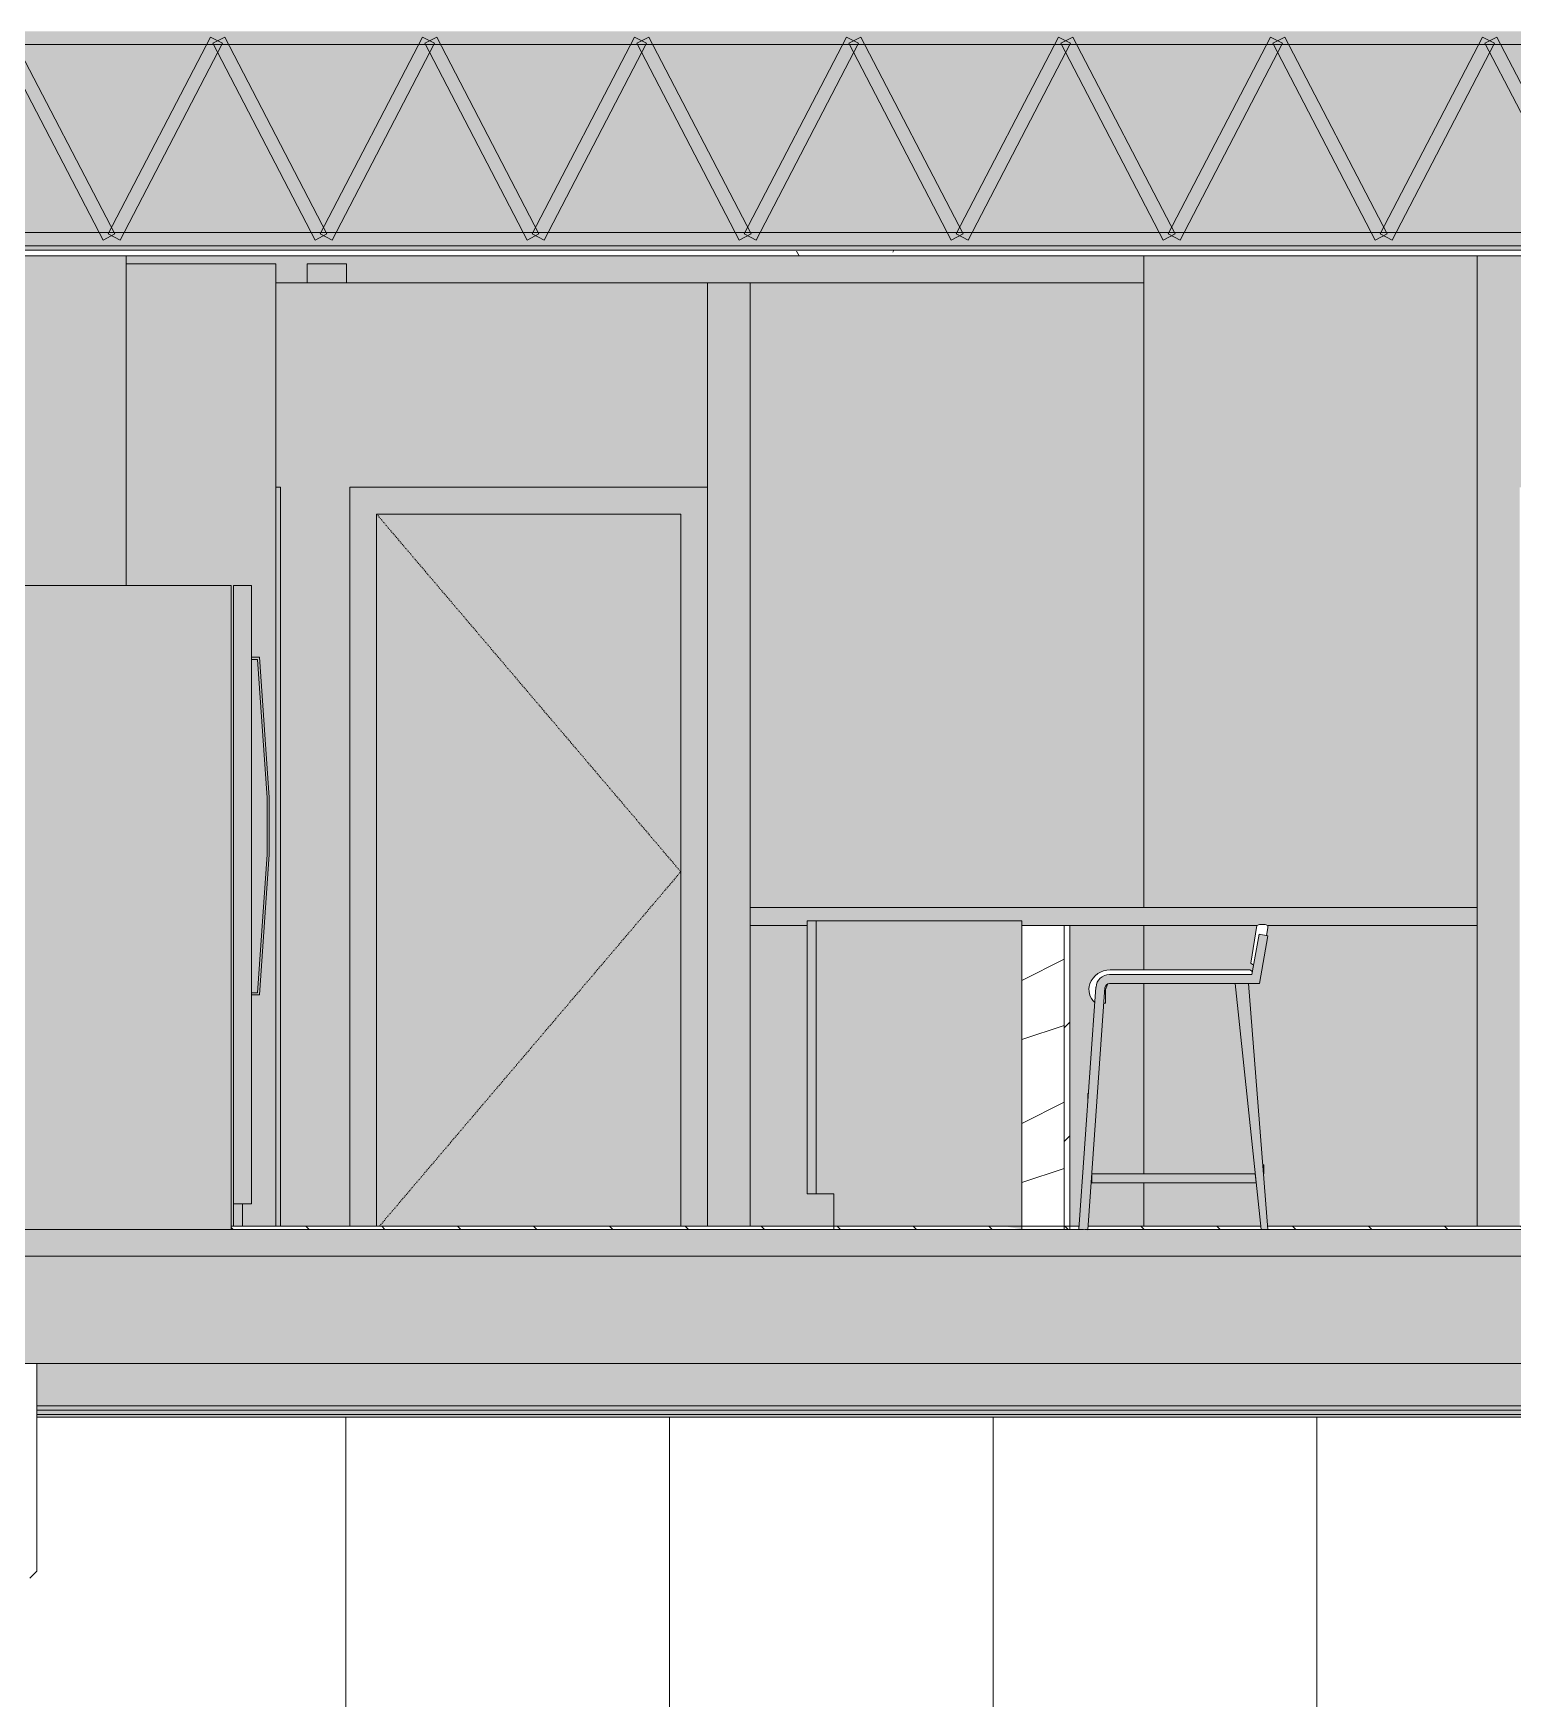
# Model space of a CAD drawing. Header units: inches. Extents: x 1718 to 6958, y -253 to 585.
# Drawn here: x 3494.9 to 3660.3, y -52.5 to 133.8 of the extents above; entities that cross this region are included whole.
import ezdxf

# ---------------------------------------------------------------- set-up
doc = ezdxf.new("R2010")
doc.units = ezdxf.units.IN
doc.header["$MEASUREMENT"] = 0
doc.linetypes.add('Dash 1_16_', pattern=[0.125, 0.0625, -0.0625])
doc.linetypes.add('Grid Line 1_2_', pattern=[0.875, 0.5, -0.125, 0.125, -0.125])
for name, color, linetype, lineweight in [('0-1', 7, 'Continuous', 5), ('0-2', 250, 'Continuous', 9), ('A-CLNG', 13, 'Continuous', 13), ('A-CLNG-3', 13, 'Continuous', 5), ('A-CLNG-4', 13, 'Continuous', 9), ('A-CLNG-PATT-1', 252, 'Continuous', 9), ('A-DOOR-1', 41, 'Continuous', 9), ('A-DOOR-2', 250, 'Dash 1_16_', 9), ('A-DOOR-FRAM-1', 41, 'Continuous', 9), ('A-DOOR-FRAM-2', 250, 'Continuous', 9), ('A-FLOR-6', 192, 'Continuous', 9), ('A-FLOR-LEVL-5', 51, 'Grid Line 1_2_', 9), ('A-FLOR-MCUT', 51, 'Continuous', 13), ('A-FLOR-PATT-1', 252, 'Continuous', 9), ('A-WALL-1', 10, 'Continuous', 5), ('A-WALL-2', 50, 'Continuous', 13), ('A-WALL-3', 8, 'Continuous', 5), ('A-WALL-4', 250, 'Continuous', 9), ('A-WALL-5', 7, 'Continuous', 13), ('A-WALL-PATT-1', 252, 'Continuous', 9), ('I-FURN-1', 250, 'Continuous', 9), ('I-FURN-2', 253, 'Continuous', 9), ('I-WALL-1', 10, 'Continuous', 5), ('I-WALL-3', 250, 'Continuous', 9), ('Q-CASE-1', 253, 'Continuous', 9), ('Q-CASE-2', 250, 'Continuous', 9), ('Q-CASE-3', 41, 'Continuous', 9), ('Q-SPCQ-1', 253, 'Continuous', 9), ('Q-SPCQ-2', 250, 'Continuous', 9), ('S-BEAM-1', 57, 'Continuous', 9), ('S-BEAM-2', 250, 'Continuous', 9), ('S-BEAM-4', 90, 'Continuous', 9), ('S-FNDN-1', 250, 'Continuous', 9)]:
    doc.layers.add(name, color=color, linetype=linetype, lineweight=lineweight)
pattern_1 = [(0, (3261.815, 68.768), (30.72, 7.68), [1.267, -21.773, 1.267, -21.773, -122.88]), (0, (3261.815, 68.768), (30.72, 7.68), [-46.08, 1.267, -44.813, 1.267, -21.773, -53.76]), (0, (3261.815, 68.768), (30.72, 7.68), [-115.2, 1.267, -14.093, 1.267, -37.133]), (120, (3273.335, 72.608), (-22.01108, 22.7643), [1.267, -21.773, 1.267, -21.773, -122.88]), (120, (3273.335, 72.608), (-22.01108, 22.7643), [-46.08, 1.267, -44.813, 1.267, -21.773, -53.76]), (120, (3273.335, 72.608), (-22.01108, 22.7643), [-115.2, 1.267, -14.093, 1.267, -37.133]), (240, (3277.175, 87.968), (-8.70892, -30.4443), [1.267, -21.773, 1.267, -21.773, -122.88]), (240, (3277.175, 87.968), (-8.70892, -30.4443), [-46.08, 1.267, -44.813, 1.267, -21.773, -53.76]), (240, (3277.175, 87.968), (-8.70892, -30.4443), [-115.2, 1.267, -14.093, 1.267, -37.133])]

# ---------------------------------------------------------------- blocks, each defined once
blk = doc.blocks.new('SWING - SINGLE - FLUSH - SWING - FLUSH - 2-10 x 6-8 - PRIVACY-V2-BUILDING ELEVATION - COURTYARD - LOOKING WEST')
at = {"layer": 'A-DOOR-1'}
blk.add_hatch(color=256, dxfattribs=at).paths.add_polyline_path([(3567.3, 0.37), (3567.3, 80), (3533.3, 80), (3533.3, 0.37), (3535.71, 0.37)], flags=0)
at = {"layer": 'A-DOOR-FRAM-1'}
blk.add_hatch(color=256, dxfattribs=at).paths.add_polyline_path([(3533.3, 0.37), (3533.3, 80), (3567.3, 80), (3567.3, 0.37), (3570.3, 0.37), (3570.3, 83), (3530.3, 83), (3530.31, 0.37)], flags=0)
at = {"layer": 'A-DOOR-2'}
for p in [(3533.3, 80), (3533.62, 0.37)]:
    blk.add_line(p, (3567.3, 40), dxfattribs=at)
at = {"layer": 'A-DOOR-FRAM-2'}
for p, q in [((3530.3, 83), (3530.3, 0.37)), ((3570.3, 83), (3530.3, 83)), ((3533.3, 0.37), (3533.3, 80)), ((3533.3, 80), (3567.3, 80)), ((3567.3, 80), (3567.3, 0.37))]:
    blk.add_line(p, q, dxfattribs=at)
blk = doc.blocks.new('SWING - SINGLE - FLUSH - SWING - FLUSH - 2-10 x 6-8 - PRIVACY-3983845-BUILDING ELEVATION - COURTYARD - LOOKING WEST')
at = {"layer": 'A-DOOR-FRAM-1'}
blk.add_hatch(color=256, dxfattribs=at).paths.add_polyline_path([(3522.05, 0.37), (3522.55, 0.37), (3522.55, 83), (3522.05, 83), (3522.05, 0.55)], flags=0)
at = {"layer": 'A-DOOR-FRAM-2'}
for p, q in [((3522.05, 83), (3522.55, 83)), ((3522.55, 83), (3522.55, 0.37))]:
    blk.add_line(p, q, dxfattribs=at)
blk = doc.blocks.new('Bar_Stool_6722_1_ - Bar_Stool_6722_1_-1229311-BUILDING ELEVATION - COURTYARD - LOOKING WEST')
at = {"layer": 'I-FURN-2'}
for points in [[(3612.79, -0.04), (3614.74, 27.11), (3614.86, 27.37), (3615.21, 27.5), (3631.98, 27.5), (3632.92, 32.84), (3631.94, 33.01), (3631.14, 28.5), (3615.1, 28.47), (3614.49, 28.32), (3613.94, 27.81), (3613.7, 27.04), (3611.79, 0.04), (3612.29, 0)], [(3632.92, 0), (3630.75, 27.5), (3629.28, 27.5), (3632.17, 0)], [(3612.79, 14.11), (3612.87, 15.22), (3612.79, 15.22)], [(3631.63, 5.22), (3631.52, 6.22), (3613.23, 6.22), (3613.23, 5.22), (3629.28, 5.22)], [(3632.46, 6.22), (3632.46, 7.22), (3632.35, 7.22), (3632.43, 6.22)]]:
    blk.add_hatch(color=256, dxfattribs=at).paths.add_polyline_path(points, flags=0)
at = {"layer": 'I-FURN-1'}
for p, q in [((3631.68, 33.98), (3631.02, 29.79)), ((3632.77, 32.86), (3632.92, 33.73)), ((3632.92, 33.73), (3632.92, 33.98)), ((3631.14, 28.5), (3631.94, 33.01)), ((3631.94, 33.01), (3632.92, 32.84)), ((3631.98, 27.5), (3632.92, 32.84)), ((3631.14, 28.5), (3615.21, 28.5)), ((3630.89, 29.04), (3615.29, 29.04)), ((3631.19, 28.86), (3630.89, 29.04)), ((3631.02, 29.79), (3631.19, 29.62)), ((3631.18, 28.71), (3631.19, 28.86)), ((3631.19, 29.62), (3631.34, 29.59)), ((3613.71, 27.11), (3611.79, 0.04)), ((3612.79, -0.04), (3614.71, 27.04)), ((3614.79, 26.82), (3614.99, 27.41)), ((3614.79, 25.32), (3614.79, 26.82)), ((3615.21, 27.5), (3631.98, 27.5)), ((3630.75, 27.5), (3629.28, 27.5)), ((3629.28, 27.5), (3632.17, 0)), ((3632.92, 0), (3630.75, 27.5)), ((3614.58, 25.29), (3614.79, 25.32)), ((3612.79, 14.11), (3612.79, 15.22)), ((3612.79, 15.22), (3612.87, 15.22)), ((3613.23, 6.22), (3613.23, 5.22)), ((3631.52, 6.22), (3613.23, 6.22)), ((3631.63, 5.22), (3631.52, 6.22)), ((3632.35, 7.22), (3632.46, 7.22)), ((3632.46, 7.22), (3632.46, 6.22)), ((3613.23, 5.22), (3631.63, 5.22)), ((3611.79, 0.04), (3612.79, -0.04)), ((3632.17, 0), (3632.92, 0))]:
    blk.add_line(p, q, dxfattribs=at)
for centre, radius, start, end in [((3632.3, 32.61), 1.51, 65.6531, 114.3469), ((3615.29, 26.64), 2.4, 90, 160), ((3615.21, 27), 1.5, 90, 175.9457), ((3614.79, 26.82), 1.87, 160, 229.6759), ((3615.21, 27), 0.5, 90, 175.9457)]:
    blk.add_arc(centre, radius, start, end, dxfattribs=at)
blk = doc.blocks.new('OD_CW_Base Cabinet - OD_CW_Base Cabinet-3870381-BUILDING ELEVATION - COURTYARD - LOOKING WEST')
at = {"layer": 'Q-CASE-1'}
for points in [[(3581.42, 4), (3582.42, 4), (3582.42, 34.5), (3581.42, 34.5), (3581.42, 34)], [(3605.42, 0), (3605.42, 34.5), (3582.42, 34.5), (3582.42, 4), (3584.42, 4), (3584.42, 0.37), (3603.45, 0.37)]]:
    blk.add_hatch(color=256, dxfattribs=at).paths.add_polyline_path(points, flags=0)
at = {"layer": 'Q-CASE-2'}
for p, q in [((3581.42, 34.5), (3581.42, 4)), ((3582.42, 34.5), (3581.42, 34.5)), ((3582.42, 4), (3582.42, 34.5)), ((3582.42, 34.5), (3582.42, 4)), ((3605.42, 34.5), (3582.42, 34.5)), ((3605.42, 0), (3605.42, 34.5)), ((3581.42, 4), (3582.42, 4)), ((3582.42, 4), (3584.42, 4)), ((3584.42, 4), (3584.42, 0)), ((3584.42, 0), (3605.42, 0))]:
    blk.add_line(p, q, dxfattribs=at)
blk = doc.blocks.new('Refrigerator_-_Side-by-Side_6047 - 36_ X 30_-345559-BUILDING ELEVATION - COURTYARD - LOOKING WEST')
at = {"layer": 'Q-SPCQ-1'}
for points in [[(3517.05, 0), (3517.05, 72), (3489.3, 72), (3489.3, 0), (3505.3, 0)], [(3517.3, 2.87), (3519.3, 2.87), (3519.3, 72), (3517.3, 72), (3517.3, 48.41)], [(3519.3, 26.23), (3520.2, 26.23), (3521.3, 41.95), (3521.29, 48.41), (3520.2, 64), (3519.3, 64), (3519.3, 63.75), (3519.97, 63.75), (3521.05, 48.28), (3521.05, 41.94), (3519.97, 26.48), (3519.3, 26.48)], [(3517.3, 0.37), (3518.3, 0.37), (3518.3, 2.87), (3517.3, 2.87), (3517.3, 0.37)]]:
    blk.add_hatch(color=256, dxfattribs=at).paths.add_polyline_path(points, flags=0)
at = {"layer": 'Q-SPCQ-2'}
for p, q in [((3517.05, 72), (3489.3, 72)), ((3489.3, 72), (3489.3, 0)), ((3517.05, 0), (3517.05, 72)), ((3517.3, 2.87), (3517.3, 72)), ((3517.3, 72), (3519.3, 72)), ((3519.3, 72), (3519.3, 2.87)), ((3520.2, 64), (3519.3, 64)), ((3519.3, 63.75), (3519.97, 63.75)), ((3519.97, 63.75), (3521.05, 48.28)), ((3521.3, 48.29), (3520.2, 64)), ((3521.05, 48.28), (3521.05, 41.95)), ((3521.3, 41.94), (3521.3, 48.29)), ((3521.05, 41.95), (3519.97, 26.48)), ((3520.2, 26.23), (3521.3, 41.94)), ((3519.97, 26.48), (3519.3, 26.48)), ((3519.3, 26.23), (3520.2, 26.23)), ((3518.3, 2.87), (3517.3, 2.87)), ((3517.3, 2.87), (3517.3, 0.37)), ((3517.3, 2.87), (3519.3, 2.87)), ((3518.3, 0.37), (3518.3, 2.87)), ((3517.3, 0.37), (3518.3, 0.37)), ((3489.3, 0), (3517.05, 0))]:
    blk.add_line(p, q, dxfattribs=at)
blk = doc.blocks.new('Casework 2 - Casework 1-3919703-BUILDING ELEVATION - COURTYARD - LOOKING WEST')
at = {"layer": 'Q-CASE-3'}
blk.add_hatch(color=256, dxfattribs=at).paths.add_polyline_path([(3636.27, 34), (3656.3, 34), (3656.3, 36), (3575.05, 36), (3575.05, 34), (3581.42, 34), (3581.42, 34.5), (3605.42, 34.5), (3605.42, 34), (3631.73, 34), (3631.99, 34.08), (3632.3, 34.12), (3632.62, 34.08), (3632.92, 34)], flags=0)
at = {"layer": 'Q-CASE-2'}
for p, q in [((3575.05, 36), (3656.3, 36)), ((3581.42, 34), (3575.05, 34)), ((3631.73, 34), (3610.8, 34)), ((3656.3, 34), (3632.87, 34))]:
    blk.add_line(p, q, dxfattribs=at)
blk = doc.blocks.new('CTR - 1st Phase - Unit Layouts_rvt-1-BUILDING ELEVATION - COURTYARD - LOOKING WEST')
at = {"layer": 'A-WALL-1'}
h = blk.add_hatch(color=256, dxfattribs=at)
h.paths.add_polyline_path([(3629.28, 0.37), (3632.13, 0.37), (3631.63, 5.22), (3619.05, 5.22), (3619.05, 0.37)], flags=0)
h.paths.add_polyline_path([(3632.89, 0.37), (3656.3, 0.37), (3656.3, 34), (3632.92, 33.98), (3632.92, 33.73), (3632.77, 32.86), (3632.92, 32.84), (3631.98, 27.5), (3630.75, 27.5), (3632.35, 7.22), (3632.46, 7.22), (3632.46, 5.81), (3632.88, 0.55)], flags=0)
h.paths.add_polyline_path([(3619.05, 6.22), (3631.52, 6.22), (3629.28, 27.5), (3619.05, 27.5), (3619.05, 24.48)], flags=0)
h.paths.add_polyline_path([(3631.18, 28.71), (3631.34, 29.59), (3631.14, 29.66), (3631.02, 29.79), (3631.68, 33.98), (3631.68, 34), (3619.05, 34), (3619.05, 29.04), (3630.89, 29.04), (3631.19, 28.86)], flags=0)
h.paths.add_polyline_path([(3619.05, 36), (3656.3, 36), (3656.3, 108.87), (3619.05, 108.87), (3619.05, 48.41)], flags=0)
for points in [[(3661.05, 0.37), (3661.05, 83), (3701.05, 83), (3701.05, 0.37), (3714.13, 0.37), (3714.13, 37.5), (3798.13, 37.5), (3798.13, 0.37), (3823.2, 0.4), (3823.2, 104.54), (3755.38, 104.54), (3755.38, 108.87), (3656.3, 108.87), (3656.34, 0.37)], [(3529.92, 105.87), (3529.92, 108), (3525.55, 108), (3525.55, 105.87)]]:
    blk.add_hatch(color=256, dxfattribs=at).paths.add_polyline_path(points, flags=0)
h = blk.add_hatch(color=256, dxfattribs=at)
h.paths.add_polyline_path([(3522.05, 0.37), (3522.05, 108), (3517.3, 108), (3517.3, 72), (3519.3, 72), (3519.3, 64), (3520.2, 64), (3521.3, 48.28), (3521.3, 41.94), (3520.2, 26.23), (3519.3, 26.23), (3519.3, 2.87), (3518.3, 2.87), (3518.3, 0.37)], flags=0)
h.paths.add_polyline_path([(3519.3, 26.48), (3519.97, 26.48), (3521.05, 41.95), (3521.04, 48.41), (3519.97, 63.75), (3519.3, 63.75), (3519.3, 41.94)], flags=0)
h = blk.add_hatch(color=256, dxfattribs=at)
h.paths.add_polyline_path([(3614.3, 0.37), (3619.05, 0.37), (3619.05, 5.22), (3614.3, 5.22), (3614.3, 0.55)], flags=0)
h.paths.add_polyline_path([(3619.05, 6.22), (3619.05, 27.5), (3615.1, 27.46), (3614.97, 27.37), (3614.79, 26.82), (3614.79, 25.32), (3614.58, 25.29), (3614.3, 21.27), (3614.3, 6.22), (3614.71, 6.22)], flags=0)
h.paths.add_polyline_path([(3614.3, 28.81), (3614.79, 28.97), (3615.29, 29.04), (3619.05, 29.04), (3619.05, 34), (3614.3, 34), (3614.3, 28.96)], flags=0)
h.paths.add_polyline_path([(3614.3, 36), (3619.05, 36), (3619.05, 105.87), (3614.3, 105.87), (3614.3, 48.41)], flags=0)
at = {"layer": 'A-WALL-2'}
for points in [[(3517.3, 0.37), (3517.3, 108), (3505.3, 108), (3505.3, 72), (3517.05, 72), (3517.05, 0.37)], [(3530.3, 0.37), (3530.3, 83), (3570.3, 83), (3570.3, 105.87), (3522.05, 105.87), (3522.05, 83), (3522.55, 83), (3522.55, 0.37)]]:
    blk.add_hatch(color=256, dxfattribs=at).paths.add_polyline_path(points, flags=0)
h = blk.add_hatch(color=256, dxfattribs=at)
h.paths.add_polyline_path([(3575.05, 0.37), (3584.42, 0.37), (3584.42, 4), (3581.42, 4), (3581.42, 34), (3575.05, 34), (3575.05, 4)], flags=0)
h.paths.add_polyline_path([(3613.23, 6.22), (3614.3, 6.22), (3614.3, 21.27), (3613.7, 12.83)], flags=0)
h.paths.add_polyline_path([(3614.3, 0.37), (3614.3, 5.22), (3613.23, 5.22), (3613.23, 6.22), (3612.82, 0.37)], flags=0)
h.paths.add_polyline_path([(3611.81, 0.37), (3612.79, 14.11), (3612.79, 15.22), (3612.87, 15.22), (3613.59, 25.4), (3613.51, 25.46), (3613.23, 25.79), (3613.04, 26.18), (3612.94, 26.6), (3612.97, 27.16), (3613.04, 27.46), (3613.3, 27.98), (3613.69, 28.42), (3614.3, 28.81), (3614.3, 34), (3610.8, 34), (3610.8, 0.37), (3611.79, 0.37)], flags=0)
h.paths.add_polyline_path([(3582.42, 36), (3614.3, 36), (3614.3, 105.87), (3575.05, 105.87), (3575.05, 36)], flags=0)
at = {"layer": 'A-WALL-3'}
blk.add_hatch(color=256, dxfattribs=at).paths.add_polyline_path([(3570.33, 0.37), (3575.05, 0.37), (3575.05, 105.87), (3570.3, 105.87), (3570.3, 0.37)], flags=0)
at = {"layer": 'A-WALL-PATT-1'}
h = blk.add_hatch(dxfattribs=at)
h.set_pattern_fill('FP_7', color=256, style=0, pattern_type=2)
h.set_pattern_definition([(216.87, (3268.212, 84.761), (47.980943, 31.987086), [7.997, -71.971]), (206.565, (3277.808, 79.963), (-15.99371, -15.99413), [17.881, -17.881]), (198.435, (3277.808, 71.967), (-31.98674, -15.99388), [10.115, -40.461])])
h.paths.add_polyline_path([(3610.17, 0), (3610.17, 34), (3605.42, 34), (3605.42, 0)], flags=0)
h = blk.add_hatch(dxfattribs=at)
h.set_pattern_fill('FP_6', color=256, style=0, pattern_type=2)
h.set_pattern_definition([(45, (3261.815, 68.768), (-6.36396, 6.36396), [])])
h.paths.add_polyline_path([(3610.8, 0.37), (3610.8, 34), (3610.17, 34), (3610.17, 0.37)], flags=0)
at = {"layer": 'A-WALL-4'}
for p, q in [((3619.05, 108.87), (3619.05, 105.87)), ((3656.3, 108.87), (3656.3, 0.37)), ((3517.3, 108), (3505.3, 108)), ((3517.3, 108), (3522.05, 108)), ((3522.05, 108), (3522.05, 0.37)), ((3525.55, 105.87), (3525.55, 108)), ((3529.92, 108), (3525.55, 108)), ((3529.92, 108), (3529.92, 105.87)), ((3570.3, 105.87), (3522.05, 105.87)), ((3570.3, 0.37), (3570.3, 105.87)), ((3575.05, 105.87), (3570.3, 105.87)), ((3575.05, 105.87), (3575.05, 0.37)), ((3614.3, 105.87), (3575.05, 105.87)), ((3614.3, 105.87), (3619.05, 105.87)), ((3619.05, 105.87), (3619.05, 36)), ((3605.42, 34), (3605.42, 0)), ((3610.8, 34), (3605.42, 34)), ((3610.8, 0), (3610.8, 34)), ((3619.05, 34), (3619.05, 29.04)), ((3619.05, 27.5), (3619.05, 6.22)), ((3619.05, 5.22), (3619.05, 0.37)), ((3605.42, 0), (3610.8, 0))]:
    blk.add_line(p, q, dxfattribs=at)
at = {"layer": 'A-WALL-5'}
blk.add_line((3610.17, 0), (3610.17, 34), dxfattribs=at)
at = {"layer": '0-2'}
for name in ['SWING - SINGLE - FLUSH - SWING - FLUSH - 2-10 x 6-8 - PRIVACY-3983845-BUILDING ELEVATION - COURTYARD - LOOKING WEST', 'SWING - SINGLE - FLUSH - SWING - FLUSH - 2-10 x 6-8 - PRIVACY-V2-BUILDING ELEVATION - COURTYARD - LOOKING WEST', 'Refrigerator_-_Side-by-Side_6047 - 36_ X 30_-345559-BUILDING ELEVATION - COURTYARD - LOOKING WEST', 'Casework 2 - Casework 1-3919703-BUILDING ELEVATION - COURTYARD - LOOKING WEST', 'OD_CW_Base Cabinet - OD_CW_Base Cabinet-3870381-BUILDING ELEVATION - COURTYARD - LOOKING WEST', 'Bar_Stool_6722_1_ - Bar_Stool_6722_1_-1229311-BUILDING ELEVATION - COURTYARD - LOOKING WEST']:
    blk.add_blockref(name, (0, 0), dxfattribs=at)
blk = doc.blocks.new('CTR - 1st Phase - Common Walls_rvt-1-BUILDING ELEVATION - COURTYARD - LOOKING WEST')
at = {"layer": 'A-WALL-PATT-1'}
h = blk.add_hatch(dxfattribs=at)
h.set_pattern_fill('FP_30', color=256, style=0, pattern_type=2)
h.set_pattern_definition([(90, (3819.324, -152), (-36.188, 2e-15), [])])
h.paths.add_polyline_path([(3819.32, -152), (3819.32, -21), (3495.32, -21), (3495.32, -38.21), (3494.54, -39), (3493.32, -39), (3493.32, -40.21), (3492.54, -41), (3489.32, -41), (3489.32, -151.75), (3515.02, -151.75), (3515.02, -65), (3557.02, -65), (3557.02, -151.75), (3617.52, -151.75), (3617.52, -65), (3659.52, -65), (3659.52, -151.75), (3721.19, -151.75), (3721.19, -65), (3763.19, -65), (3763.19, -151.75), (3801.83, -151.75), (3801.83, -152), (3803.85, -152)], flags=0)
h.paths.add_polyline_path([(3339.02, -151.75), (3406.02, -151.75), (3406.02, -65), (3448.02, -65), (3448.02, -151.75), (3473.32, -151.75), (3473.32, -41), (3470.11, -41), (3469.32, -40.21), (3469.32, -39), (3468.11, -39), (3467.32, -38.21), (3467.32, -21), (3168.32, -21), (3168.32, -40.21), (3167.54, -41), (3162.32, -41), (3162.32, -151.75), (3188.02, -151.75), (3188.02, -65), (3230.02, -65), (3230.02, -151.75), (3297.02, -151.75), (3297.02, -65), (3339.02, -65), (3339.02, -148.55)], flags=0)
h.paths.add_polyline_path([(2836.82, -151.75), (2861.02, -151.75), (2861.02, -65), (2903.02, -65), (2903.02, -151.75), (2970.02, -151.75), (2970.02, -65), (3012.02, -65), (3012.02, -151.75), (3079.02, -151.75), (3079.02, -65), (3121.02, -65), (3121.02, -151.75), (3146.32, -151.75), (3146.32, -41), (3141.11, -41), (3140.32, -40.21), (3140.32, -21), (2935.86, -21), (2935.86, -21.8), (2927.86, -21.8), (2927.86, -21), (2841.32, -21), (2841.32, -40.21), (2840.54, -41), (2835.32, -41), (2835.32, -151.75)], flags=0)
at = {"layer": 'I-WALL-1'}
h = blk.add_hatch(color=256, dxfattribs=at)
h.paths.add_polyline_path([(3487.3, 0.37), (3489.3, 0.37), (3489.3, 72), (3505.3, 72), (3505.3, 108.87), (3487.3, 108.87), (3487.3, 0.55)], flags=0)
h.paths.add_polyline_path([(3480.05, 109.87), (3480.67, 109.87), (3480.67, 110), (3481.17, 110), (3481.17, 127.5), (3480.05, 127.5), (3480.05, 120.19)], flags=0)
blk.add_hatch(color=256, dxfattribs=at).paths.add_polyline_path([(3575.05, 105.87), (3619.05, 105.87), (3619.05, 108.87), (3505.3, 108.87), (3505.3, 108), (3522.05, 108), (3522.05, 105.87), (3525.55, 105.87), (3525.55, 108), (3529.92, 108), (3529.92, 105.87), (3570.3, 105.87)], flags=0)
at = {"layer": 'I-WALL-3'}
blk.add_line((3505.3, 72), (3505.3, 108.87), dxfattribs=at)
at = {"layer": 'S-FNDN-1'}
blk.add_line((3819.32, -21), (3495.32, -21), dxfattribs=at)
blk = doc.blocks.new('034100 - Precast Structural Concrete - Solid Plank - 12_-1875238-BUILDING ELEVATION - COURTYARD - LOOKING WEST')
at = {"layer": 'S-BEAM-4'}
blk.add_hatch(color=256, dxfattribs=at).paths.add_polyline_path([(3669.78, -15), (3823.32, -15), (3823.32, -3), (3488.32, -3), (3488.32, -15), (3636.27, -15)], flags=0)
at = {"layer": 'S-BEAM-2'}
for p, q in [((3823.32, -3), (3488.32, -3)), ((3488.32, -15), (3823.32, -15))]:
    blk.add_line(p, q, dxfattribs=at)
blk = doc.blocks.new('034100 - Precast Structural Concrete - Solid Plank - 12_-1874961-BUILDING ELEVATION - COURTYARD - LOOKING WEST')
at = {"layer": 'S-BEAM-4'}
for points in [[(3803.85, -19.74), (3819.32, -19.74), (3819.32, -15), (3495.32, -15), (3495.32, -19.74), (3785.2, -19.74)], [(3803.85, -19.82), (3819.32, -19.82), (3819.32, -19.74), (3495.32, -19.74), (3495.32, -19.82), (3787.34, -19.82)], [(3803.85, -20.21), (3819.32, -20.21), (3819.32, -19.82), (3495.32, -19.82), (3495.32, -20.21), (3798, -20.21)], [(3698.05, -20.69), (3819.32, -20.69), (3819.32, -20.21), (3495.32, -20.21), (3495.32, -20.69), (3669.78, -20.69)], [(3669.78, -21), (3819.32, -21), (3819.3, -20.69), (3495.32, -20.69), (3495.32, -21), (3636.27, -21)]]:
    blk.add_hatch(color=256, dxfattribs=at).paths.add_polyline_path(points, flags=0)
at = {"layer": 'S-BEAM-2'}
for p, q in [((3819.32, -19.74), (3495.32, -19.74)), ((3819.32, -20.21), (3495.32, -20.21)), ((3819.32, -20.69), (3495.32, -20.69))]:
    blk.add_line(p, q, dxfattribs=at)
blk = doc.blocks.new('TRUSS - 24_-2435410-BUILDING ELEVATION - COURTYARD - LOOKING WEST')
at = {"layer": 'S-BEAM-2'}
for p, q in [((3486.67, 132.5), (3852.47, 132.5)), ((3491.29, 132.65), (3502.72, 110.65)), ((3504.05, 111.35), (3492.62, 133.35)), ((3514.73, 133.35), (3503.29, 111.35)), ((3504.62, 110.65), (3516.06, 132.65)), ((3516.06, 132.65), (3514.73, 133.35)), ((3516.32, 133.35), (3514.99, 132.65)), ((3514.99, 132.65), (3526.42, 110.65)), ((3527.75, 111.35), (3516.32, 133.35)), ((3538.43, 133.35), (3526.99, 111.35)), ((3528.32, 110.65), (3539.76, 132.65)), ((3539.76, 132.65), (3538.43, 133.35)), ((3540.02, 133.35), (3538.69, 132.65)), ((3538.69, 132.65), (3550.12, 110.65)), ((3551.45, 111.35), (3540.02, 133.35)), ((3562.13, 133.35), (3550.69, 111.35)), ((3552.02, 110.65), (3563.46, 132.65)), ((3563.46, 132.65), (3562.13, 133.35)), ((3563.72, 133.35), (3562.39, 132.65)), ((3562.39, 132.65), (3573.82, 110.65)), ((3575.15, 111.35), (3563.72, 133.35)), ((3585.83, 133.35), (3574.39, 111.35)), ((3575.72, 110.65), (3587.16, 132.65)), ((3587.16, 132.65), (3585.83, 133.35)), ((3587.42, 133.35), (3586.09, 132.65)), ((3586.09, 132.65), (3597.52, 110.65)), ((3598.85, 111.35), (3587.42, 133.35)), ((3609.53, 133.35), (3598.09, 111.35)), ((3599.42, 110.65), (3610.86, 132.65)), ((3610.86, 132.65), (3609.53, 133.35)), ((3611.12, 133.35), (3609.79, 132.65)), ((3609.79, 132.65), (3621.22, 110.65)), ((3622.55, 111.35), (3611.12, 133.35)), ((3633.23, 133.35), (3621.79, 111.35)), ((3623.12, 110.65), (3634.56, 132.65)), ((3634.56, 132.65), (3633.23, 133.35)), ((3634.82, 133.35), (3633.49, 132.65)), ((3633.49, 132.65), (3644.92, 110.65)), ((3646.25, 111.35), (3634.82, 133.35)), ((3656.93, 133.35), (3645.49, 111.35)), ((3646.82, 110.65), (3658.26, 132.65)), ((3658.26, 132.65), (3656.93, 133.35)), ((3658.52, 133.35), (3657.19, 132.65)), ((3657.19, 132.65), (3668.62, 110.65)), ((3669.95, 111.35), (3658.52, 133.35)), ((3852.47, 111.5), (3486.67, 111.5)), ((3486.67, 110), (3852.47, 110)), ((3502.72, 110.65), (3504.05, 111.35)), ((3503.29, 111.35), (3504.62, 110.65)), ((3526.42, 110.65), (3527.75, 111.35)), ((3526.99, 111.35), (3528.32, 110.65)), ((3550.12, 110.65), (3551.45, 111.35)), ((3550.69, 111.35), (3552.02, 110.65)), ((3573.82, 110.65), (3575.15, 111.35)), ((3574.39, 111.35), (3575.72, 110.65)), ((3597.52, 110.65), (3598.85, 111.35)), ((3598.09, 111.35), (3599.42, 110.65)), ((3621.22, 110.65), (3622.55, 111.35)), ((3621.79, 111.35), (3623.12, 110.65)), ((3644.92, 110.65), (3646.25, 111.35)), ((3645.49, 111.35), (3646.82, 110.65))]:
    blk.add_line(p, q, dxfattribs=at)
blk = doc.blocks.new('CTR - 1st Phase - Structure_rvt-1-BUILDING ELEVATION - COURTYARD - LOOKING WEST')
at = {"layer": 'S-BEAM-1'}
h = blk.add_hatch(dxfattribs=at)
h.set_pattern_fill('FP_5', color=256, style=0, pattern_type=2)
h.set_pattern_definition(pattern_1)
h.paths.add_polyline_path([(3470.11, -39), (3469.32, -38.21), (3469.32, -21), (3467.32, -21), (3467.32, -38.21), (3468.11, -39), (3469.32, -39)], flags=0)
h.paths.add_polyline_path([(3493.32, -39), (3494.54, -39), (3495.32, -38.21), (3495.32, -15), (3493.32, -15), (3493.32, -38.21), (3492.54, -39)], flags=0)
h.paths.add_polyline_path([(3474.32, -9), (3474.32, -4), (3472.32, -4), (3472.32, -9)], flags=0)
at = {"layer": 'S-BEAM-2'}
for p, q in [((3495.32, -38.21), (3495.32, -15)), ((3494.54, -39), (3495.32, -38.21))]:
    blk.add_line(p, q, dxfattribs=at)
at = {"layer": '0-2'}
for name in ['TRUSS - 24_-2435410-BUILDING ELEVATION - COURTYARD - LOOKING WEST', '034100 - Precast Structural Concrete - Solid Plank - 12_-1875238-BUILDING ELEVATION - COURTYARD - LOOKING WEST', '034100 - Precast Structural Concrete - Solid Plank - 12_-1874961-BUILDING ELEVATION - COURTYARD - LOOKING WEST']:
    blk.add_blockref(name, (0, 0), dxfattribs=at)

msp = doc.modelspace()

# ---------------------------------------------------------------- hatches: boundary and pattern name
at = {"layer": 'A-CLNG-3'}
msp.add_hatch(color=256, dxfattribs=at).paths.add_polyline_path([(3822.24, 109.5), (3823.83, 109.5), (3823.82, 110), (3480.67, 110), (3480.67, 109.5), (3481.17, 109.5), (3481.17, 109.87), (3486.67, 109.87), (3486.67, 109.5), (3820.61, 109.5)], flags=0)
at = {"layer": 'A-CLNG-PATT-1'}
h = msp.add_hatch(dxfattribs=at)
h.set_pattern_fill('FP_5', color=256, style=0, pattern_type=2)
h.set_pattern_definition(pattern_1)
h.paths.add_polyline_path([(3820.61, 108.87), (3823.83, 108.87), (3823.82, 109.5), (3486.67, 109.5), (3486.67, 108.87), (3819.61, 108.87)], flags=0)
h.paths.add_polyline_path([(3481.17, 108.87), (3481.17, 109.5), (3480.67, 109.5), (3480.67, 108.87)], flags=0)
at = {"layer": 'A-FLOR-PATT-1'}
h = msp.add_hatch(dxfattribs=at)
h.set_pattern_fill('FP_1', color=256, style=0, pattern_type=2)
h.set_pattern_definition([(161.57, (3262.295, 69.248), (-3.8399538, -1.54e-05), [0, -27.322, 3.034, 0]), (18.43, (3261.335, 69.248), (-3.8399538, 1.54e-05), [0, -27.322, 3.034, 0]), (108.43, (3262.295, 69.248), (1.919622, -9.6005246), [9.106, -21.25]), (71.57, (3261.335, 69.248), (1.919622, 9.6005246), [9.106, -21.25])])
h.paths.add_polyline_path([(3823.82, 110), (3829.82, 110), (3831.24, 111.5), (3833.35, 111.5), (3832.07, 110), (3857.97, 110), (3857.97, 134), (3481.17, 134), (3481.17, 110), (3823.2, 110)], flags=0)
h.paths.add_polyline_path([(3851.2, 132.5), (3851.06, 132.5), (3852.47, 134)], flags=0)
h = msp.add_hatch(dxfattribs=at)
h.set_pattern_fill('FP_2', color=256, style=0, pattern_type=2)
h.set_pattern_definition([(135, (3261.815, 68.768), (-4.24264, -4.24264), [])])
h.paths.add_polyline_path([(3820.61, 0), (3823.2, 0), (3823.2, 0.37), (3632.89, 0.37), (3632.92, 0), (3803.85, 0)], flags=0)
h.paths.add_polyline_path([(3489.3, 0), (3489.3, 0.37), (3486.67, 0.37), (3486.67, 0), (3487.3, 0)], flags=0)
h.paths.add_polyline_path([(3533.3, 0), (3605.42, 0), (3603.45, 0.37), (3517.05, 0.37), (3517.05, 0), (3530.3, 0)], flags=0)
h.paths.add_polyline_path([(3614.71, 0), (3632.17, 0), (3632.13, 0.37), (3612.82, 0.37), (3612.79, 0), (3614.3, 0)], flags=0)
h.paths.add_polyline_path([(3610.17, 0), (3611.79, 0.04), (3611.79, 0.37), (3610.17, 0.37)], flags=0)
h.paths.add_polyline_path([(3480.05, 0), (3481.17, 0), (3481.17, 0.37), (3412.17, 0.37), (3412.17, 0), (3474.32, 0)], flags=0)
h = msp.add_hatch(dxfattribs=at)
h.set_pattern_fill('FP_3', color=256, style=0, pattern_type=2)
h.set_pattern_definition([(0, (3261.815, 68.768), (15.36, 3.84), [1.267, -10.253, 1.267, -10.253, -61.44]), (0, (3261.815, 68.768), (15.36, 3.84), [-23.04, 1.267, -21.773, 1.267, -10.253, -26.88]), (0, (3261.815, 68.768), (15.36, 3.84), [-57.6, 1.267, -6.413, 1.267, -17.933]), (120, (3267.575, 70.688), (-11.005538, 11.38215), [1.267, -10.253, 1.267, -10.253, -61.44]), (120, (3267.575, 70.688), (-11.005538, 11.38215), [-23.04, 1.267, -21.773, 1.267, -10.253, -26.88]), (120, (3267.575, 70.688), (-11.005538, 11.38215), [-57.6, 1.267, -6.413, 1.267, -17.933]), (240, (3269.495, 78.368), (-4.354462, -15.22215), [1.267, -10.253, 1.267, -10.253, -61.44]), (240, (3269.495, 78.368), (-4.354462, -15.22215), [-23.04, 1.267, -21.773, 1.267, -10.253, -26.88]), (240, (3269.495, 78.368), (-4.354462, -15.22215), [-57.6, 1.267, -6.413, 1.267, -17.933])])
h.paths.add_polyline_path([(3487.5, -3), (3823.32, -3), (3823.28, 0), (3412.17, 0), (3412.17, -3), (3487.3, -3)], flags=0)

# ---------------------------------------------------------------- linework, layer by layer
at = {"layer": 'A-CLNG'}
msp.add_line((3823.83, 109.5), (3480.67, 109.5), dxfattribs=at)
at = {"layer": 'A-CLNG-4'}
for p, q in [((3823.2, 110), (3480.67, 110)), ((3480.67, 108.87), (3823.83, 108.87))]:
    msp.add_line(p, q, dxfattribs=at)
at = {"layer": 'A-FLOR-6'}
for p, q in [((3517.3, 0.37), (3517.05, 0.37)), ((3611.81, 0.37), (3518.3, 0.37)), ((3632.13, 0.37), (3612.82, 0.37)), ((3823.2, 0.37), (3632.89, 0.37)), ((3412.17, -3), (3823.2, -3))]:
    msp.add_line(p, q, dxfattribs=at)
at = {"layer": 'A-FLOR-LEVL-5'}
msp.add_line((1830.95, 0), (4167.96, 0), dxfattribs=at)
at = {"layer": 'A-FLOR-MCUT'}
for p, q in [((3612.29, 0), (3517.05, 0)), ((3632.17, 0), (3612.79, 0)), ((3823.32, 0), (3632.92, 0))]:
    msp.add_line(p, q, dxfattribs=at)

# ---------------------------------------------------------------- block references
at = {"layer": '0-1'}
for name in ['CTR - 1st Phase - Structure_rvt-1-BUILDING ELEVATION - COURTYARD - LOOKING WEST', 'CTR - 1st Phase - Common Walls_rvt-1-BUILDING ELEVATION - COURTYARD - LOOKING WEST', 'CTR - 1st Phase - Unit Layouts_rvt-1-BUILDING ELEVATION - COURTYARD - LOOKING WEST']:
    msp.add_blockref(name, (0, 0), dxfattribs=at)

doc.saveas('drawing.dxf')
